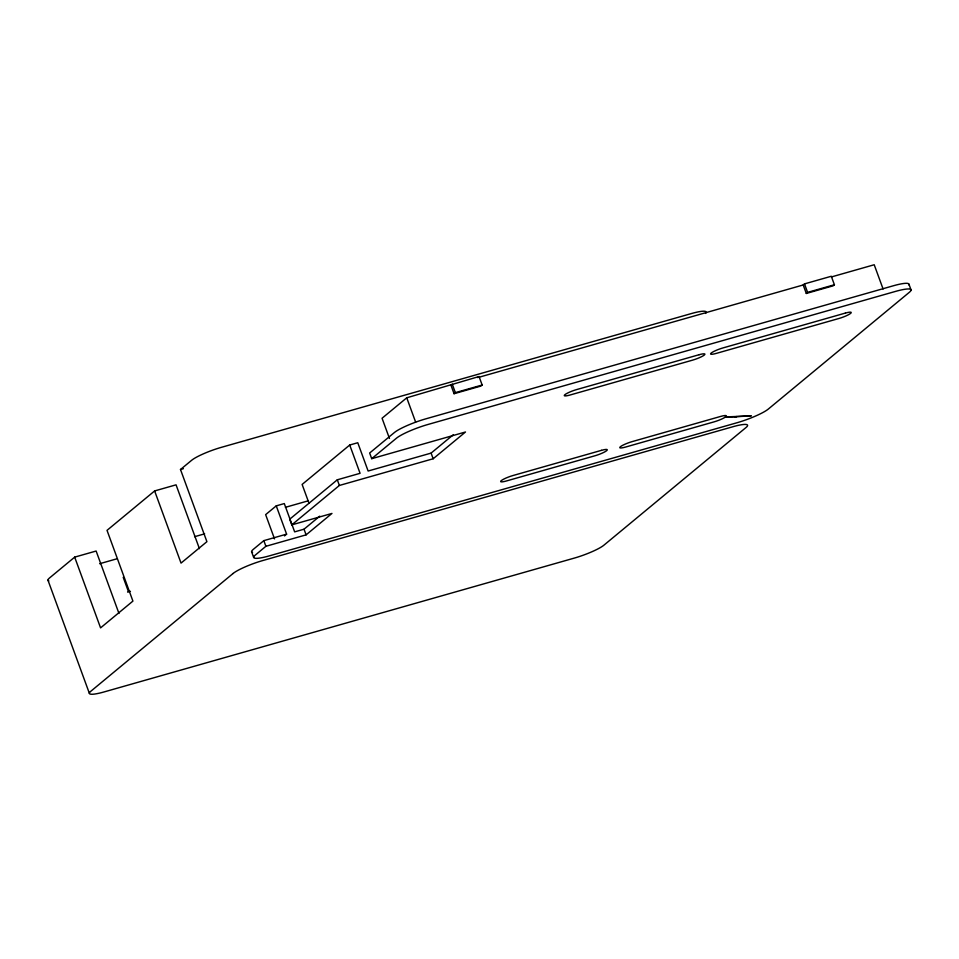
<?xml version="1.0" encoding="UTF-8"?>
<svg xmlns="http://www.w3.org/2000/svg" width="959" height="959" viewBox="0 0 959 959"><rect width="100%" height="100%" fill="white"/><g stroke="black" fill="none" stroke-linecap="round" stroke-linejoin="round"><path stroke-width="1.44" d="M118.964 613.448L96.128 551.029L74.682 557.131L49.484 578.001A24.431 3.944 -20.1 0 0 48.873 580.902M199.424 548.668L176.06 484.834L154.627 490.936L107.024 530.351L132.917 601.101L100.575 627.881L74.682 557.131M154.627 490.936L181.035 563.101L206.904 541.679L180.496 469.514L191.62 460.308A24.431 3.944 -20.1 0 1 221.337 447.35L691.487 313.533A24.431 3.944 -20.1 0 1 705.548 313.437M319.767 516.158L304.027 529.2L294.641 531.861L284.296 503.571L276.252 505.861L265.643 514.635L274.526 538.898M453.391 434.643L431.094 453.104L368.124 471.025L357.767 442.734L349.723 445.024L302.121 484.439L309.026 503.295M450.958 385.218L454.063 393.705L480.867 386.081L482.161 385.015L479.044 376.527L406.748 397.805L382.066 418.244L389.462 438.455M276.252 505.861L286.609 534.151L263.833 540.636L253.224 549.423A25.953 4.196 -20.1 0 0 252.577 552.516M349.723 445.024L360.081 473.314L337.304 479.8L289.702 519.215L291.776 524.873L331.97 513.437L306.101 534.858L265.895 546.294L255.298 555.081A25.953 4.196 -20.1 0 0 269.275 555.884L736.74 422.823A25.953 4.196 -20.1 0 0 768.315 409.061L909.42 292.231A25.953 4.196 -20.1 0 0 895.442 291.428L427.966 424.477A25.953 4.196 -20.1 0 0 396.391 438.251L371.708 458.678L369.647 453.02L394.317 432.593A25.953 4.196 -20.1 0 1 425.892 418.819L893.368 285.77A25.953 4.196 -20.1 0 1 908.844 284.907M291.776 524.873L339.378 485.458L433.168 458.762L465.499 431.994L371.708 458.678M454.063 393.705L455.357 392.639L482.161 385.015M284.487 535.913L286.609 534.151M477.75 377.594L479.044 376.527M803.198 284.967L804.493 283.888L831.297 276.264L834.402 284.751L833.107 285.83L806.303 293.454L803.198 284.967L479.2 377.187M806.303 293.454L807.598 292.375L834.402 284.751M725.567 416.925L725.028 417.297A9.698 1.57 -20.1 0 1 713.999 421.888L625.568 447.062A9.698 1.57 -20.1 0 1 620.353 446.762A9.698 1.57 -20.1 0 1 632.149 441.619L720.569 416.446A9.698 1.57 -20.1 0 1 725.567 416.925L751.293 415.87L725.028 417.297M831.429 276.935L874.212 264.756L883.095 289.007M180.496 469.514L183.361 468.699M285.41 507.323L308.414 500.778M99.676 563.712L116.938 558.797M194.569 536.704L204.639 533.839M127.607 592.111L130.436 591.307M908.976 284.272L911.05 289.93M804.493 283.888L807.598 292.375M452.252 384.151L455.357 392.639M431.094 453.104L433.168 458.762M406.748 397.805L415.619 422.068M337.304 479.8L339.378 485.458M304.027 529.2L306.101 534.858M263.833 540.636L265.895 546.294M251.594 551.713L253.655 557.371M123.208 577.318L128.386 591.475M47.95 580.159L89.379 693.345M736.692 416.566A25.953 4.196 -20.1 0 1 734.678 417.165M233.049 573.506L90.913 691.187A24.431 3.944 -20.1 0 0 104.063 691.942L574.213 558.126A24.431 3.944 -20.1 0 0 603.93 545.168L746.066 427.474A24.431 3.944 -20.1 0 0 732.916 426.731L262.766 560.547A24.431 3.944 -20.1 0 0 233.049 573.506M699.087 354.722L576.623 389.582A9.698 1.57 -20.1 0 0 564.839 394.724A9.698 1.57 -20.1 0 0 570.054 395.012L692.518 360.164A9.698 1.57 -20.1 0 0 704.314 355.022A9.698 1.57 -20.1 0 0 699.087 354.722M845.43 313.066L722.966 347.925A9.698 1.57 -20.1 0 0 711.17 353.068A9.698 1.57 -20.1 0 0 716.397 353.368L838.849 318.508A9.698 1.57 -20.1 0 0 850.645 313.365A9.698 1.57 -20.1 0 0 845.43 313.066M601.461 450.346L513.029 475.52A9.698 1.57 -20.1 0 0 501.233 480.663A9.698 1.57 -20.1 0 0 506.46 480.962L594.892 455.789A9.698 1.57 -20.1 0 0 606.687 450.646A9.698 1.57 -20.1 0 0 601.461 450.346"/></g></svg>
